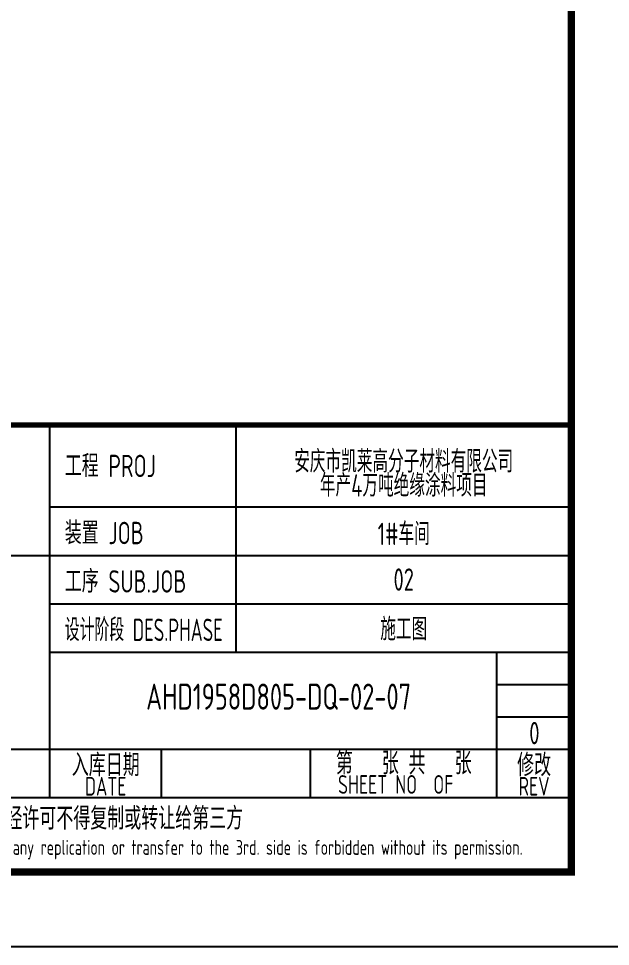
# Model space of a CAD drawing. Extents: x 1234595 to 2088511, y -80443 to 75292.
# Drawn here: x 1694859 to 1702804, y -60601 to -48145 of the extents above; entities that cross this region are included whole.
import ezdxf
from ezdxf.enums import TextEntityAlignment as Align

# ---------------------------------------------------------------- set-up
doc = ezdxf.new("R2010")
doc.units = 0
doc.header["$LTSCALE"] = 1000
doc.header["$MEASUREMENT"] = 0
doc.layers.get('0').update_dxf_attribs({"linetype": 'CONTINUOUS'})
doc.layers.add('AXIS', color=3, linetype='CONTINUOUS')
doc.layers.add('PUB_TITLE', color=4, linetype='CONTINUOUS')
doc.styles.add('AHD', font='sceie.shx', dxfattribs={"width": 0.7, "bigfont": 'sceic.shx'})
doc.styles.add('sceie', font='sceie.shx', dxfattribs={"width": 0.7, "bigfont": 'sceic.shx'})
doc.styles.add('TSSD_Rein', font='Tssdeng.shx', dxfattribs={"width": 0.7, "bigfont": 'hztxt.shx'})

msp = doc.modelspace()

# ---------------------------------------------------------------- linework, layer by layer
for p, q in [((1695279, -58600.6), (1695279, -53600.6)), ((1697779, -56650.6), (1697779, -53600.6)), ((1702279, -59600.6), (1702279, -53600.6)), ((1695279, -54700.6), (1702279, -54700.6)), ((1684279, -55350.6), (1702279, -55350.6)), ((1695279, -56000.6), (1702279, -56000.6)), ((1695279, -56650.6), (1702279, -56650.6)), ((1701279, -58600.6), (1701279, -56650.6)), ((1701279, -57083.9), (1702279, -57083.9)), ((1701279, -57517.3), (1702279, -57517.3)), ((1684279, -57950.6), (1702279, -57950.6)), ((1696779, -58600.6), (1696779, -57950.6)), ((1698779, -58600.6), (1698779, -57950.6)), ((1684279, -58600.6), (1702279, -58600.6)), ((1684279, -59600.6), (1702279, -59600.6))]:
    msp.add_line(p, q)
msp.add_lwpolyline([(1702279, -53600.6, 70, 70, 0), (1684279, -53600.6, 70, 70, 0), (1684279, -59600.6, 0, 0, 0)], format="xyseb")
at = {"layer": 'PUB_TITLE', "color": 4}
msp.add_lwpolyline([(1619179, -60600.6), (1703279, -60600.6), (1703279, -1200.6), (1619179, -1200.6)], close=True, dxfattribs=at)
at = {"layer": 'PUB_TITLE', "color": 4, "const_width": 100}
msp.add_lwpolyline([(1621679, -59600.6), (1702279, -59600.6), (1702279, -2200.6), (1621679, -2200.6)], close=True, dxfattribs=at)

# ---------------------------------------------------------------- texts
at = {"style": 'AHD'}
for s, width, p in [('工程 PROJ', 0.8, (1695479, -54300.6)), ('工程 PROJ', 0.8, (1695479, -54300.6)), ('装置 JOB', 0.8, (1695479, -55200.6)), ('装置 JOB', 0.8, (1695479, -55200.6)), ('工序 SUB.JOB', 0.8, (1695479, -55850.6)), ('工序 SUB.JOB', 0.8, (1695479, -55850.6)), ('设计阶段 DES.PHASE', 0.7, (1695479, -56500.6)), ('设计阶段 DES.PHASE', 0.7, (1695479, -56500.6))]:
    msp.add_text(s, height=300, dxfattribs=dict(at, width=width)).set_placement(p)
at = {"style": 'AHD', "width": 0.8}
for s, height, p in [('入库日期', 300, (1696029, -58150.6)), ('入库日期', 300, (1696029, -58150.6)), ('第   张 共   张', 300, (1700029, -58125.6)), ('修改', 300, (1701779, -58150.6)), ('修改', 300, (1701779, -58150.6)), ('DATE', 250, (1696029, -58450.6)), ('DATE', 250, (1696029, -58450.6)), ('SHEET NO  OF  ', 250, (1700029, -58425.6)), ('SHEET NO  OF  ', 250, (1700029, -58425.6)), ('REV', 250, (1701779, -58450.6)), ('REV', 250, (1701779, -58450.6)), ('本文件专有权属安徽华东化工医药工程有限责任公司所有,未经许可不得复制或转让给第三方', 300, (1693279, -58900.6)), ('本文件专有权属安徽华东化工医药工程有限责任公司所有,未经许可不得复制或转让给第三方', 300, (1693279, -58900.6)), ('The proprietary right of this document belongs to Anhui Huadong Chemical And Medical Engineering  Co.,Ltd.  and any replication or transfer to the 3rd. side is forbidden without its permission. ', 200, (1693279, -59300.6)), ('The proprietary right of this document belongs to Anhui Huadong Chemical And Medical Engineering  Co.,Ltd.  and any replication or transfer to the 3rd. side is forbidden without its permission. ', 200, (1693279, -59300.6))]:
    msp.add_text(s, height=height, dxfattribs=at).set_placement(p, align=Align.MIDDLE)
at = {"width": 0.8}
for tag, text, height, style, p in [('AHD1958D805-DQ-02-07', '200320-02-040', 350, 'sceie', (1698349.7, -57246.9)), ('0', '0', 300, 'AHD', (1701783.1, -57736.7)), ('0', '0', 300, 'AHD', (1701783.1, -57736.7))]:
    msp.add_attdef(tag, text=text, height=height, dxfattribs=dict(at, style=style)).set_placement(p, align=Align.MIDDLE)
at = {"layer": 'AXIS', "style": 'TSSD_Rein', "width": 0.7}
for s, p in [('安庆市凯莱高分子材料有限公司', (1700029, -54073)), ('年产4万吨绝缘涂料项目', (1700029, -54396.1)), ('1#车间', (1700029, -55046.8)), ('02', (1700029, -55675.6)), ('施工图', (1700029, -56325.6))]:
    msp.add_text(s, height=300, dxfattribs=at).set_placement(p, align=Align.MIDDLE)

doc.saveas('drawing.dxf')
